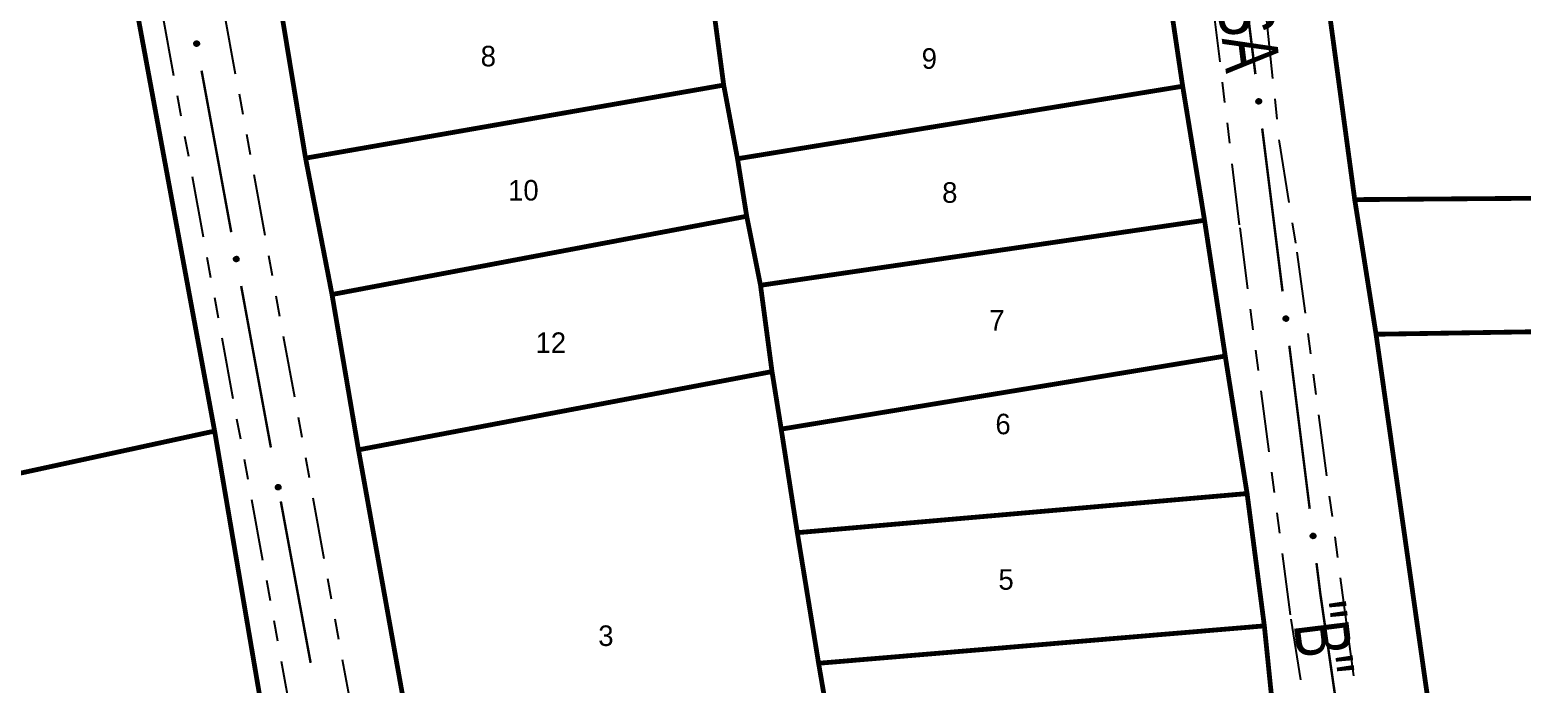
# Model space of a CAD drawing. Extents: x 205807 to 207855, y 4874692 to 4876446.
# Drawn here: x 206011.1 to 206120.2, y 4875385.5 to 4875433.3 of the extents above; entities that cross this region are included whole.
import ezdxf
from ezdxf.enums import TextEntityAlignment as Align

# ---------------------------------------------------------------- set-up
doc = ezdxf.new("R2010")
doc.units = 0
doc.header["$LTSCALE"] = 1.5
doc.header["$MEASUREMENT"] = 0
doc.linetypes.add('TRACO_25', pattern=[8, 3, -1, 1, -1, 1, -1])
for name, color, linetype in [('CD_MALHA_LOTES', 7, 'CONTINUOUS'), ('RU-QUADRA', 210, 'CONTINUOUS'), ('SV-EIXO-RUA-N-PAV', 6, 'CONTINUOUS'), ('SV-RUA-NAO-PAV', 7, 'CONTINUOUS'), ('SV-TXT-RUA-N-PAV', 7, 'CONTINUOUS'), ('Th_NmrPort', 1, 'CONTINUOUS')]:
    doc.layers.add(name, color=color, linetype=linetype)
doc.styles.add('ARIAL', font='ARIAL.SHX')

msp = doc.modelspace()

# ---------------------------------------------------------------- linework, layer by layer
at = {"layer": 'CD_MALHA_LOTES', "linetype": 'Continuous', "const_width": 0.35, "flags": 128}
for points in [[(206009.587059, 4875485.162427), (206024.606296, 4875403.941893)], [(206102.602879, 4875460.129926), (206107.926642, 4875420.850944)], [(206093.839955, 4875439.307079), (206095.353151, 4875429.135038)], [(206031.252477, 4875423.880884), (206029.318949, 4875435.566122)], [(206061.810635, 4875429.219104), (206061.138103, 4875434.263092)], [(206031.252477, 4875423.880884), (206061.810635, 4875429.219104)], [(206062.819432, 4875423.838851), (206061.810635, 4875429.219104)], [(206062.819432, 4875423.838851), (206095.353151, 4875429.135038)], [(206095.353151, 4875429.135038), (206096.950414, 4875419.341296)], [(206033.186006, 4875413.919009), (206031.252477, 4875423.880884)], [(206063.491964, 4875419.635528), (206062.819432, 4875423.838851)], [(206107.926642, 4875420.850944), (206137.824114, 4875421.078178)], [(206109.484816, 4875411.014968), (206107.926642, 4875420.850944)], [(206033.186006, 4875413.919009), (206063.491964, 4875419.635528)], [(206064.500761, 4875414.591541), (206063.491964, 4875419.635528)], [(206064.500761, 4875414.591541), (206096.950414, 4875419.341296)], [(206096.950414, 4875419.341296), (206098.46361, 4875409.421454)], [(206065.341426, 4875408.286556), (206064.500761, 4875414.591541)], [(206035.119534, 4875402.570037), (206033.186006, 4875413.919009)], [(206109.484816, 4875411.014968), (206138.213658, 4875411.469436)], [(206116.886145, 4875358.881048), (206109.484816, 4875411.014968)], [(206066.013957, 4875404.083234), (206098.46361, 4875409.421454)], [(206098.46361, 4875409.421454), (206100.060873, 4875399.375512)], [(206035.119534, 4875402.570037), (206065.341426, 4875408.286556)], [(206066.013957, 4875404.083234), (206065.341426, 4875408.286556)], [(205986.256206, 4875395.630277), (206024.606296, 4875403.941893)], [(206024.606296, 4875403.941893), (206038.45899, 4875322.575542)], [(206067.190888, 4875396.517252), (206066.013957, 4875404.083234)], [(206040.415721, 4875373.104744), (206035.119534, 4875402.570037)], [(206067.190888, 4875396.517252), (206100.060873, 4875399.375512)], [(206100.060873, 4875399.375512), (206101.321869, 4875389.707869)], [(206068.746117, 4875386.97571), (206067.190888, 4875396.517252)], [(206068.746117, 4875386.97571), (206101.321869, 4875389.707869)], [(206101.321869, 4875389.707869), (206102.2466, 4875380.628692)], [(206070.34338, 4875377.644333), (206068.746117, 4875386.97571)]]:
    msp.add_lwpolyline(points, dxfattribs=at)
at = {"layer": 'RU-QUADRA', "linetype": 'Continuous', "const_width": 0.18, "flags": 128}
for points in [[(206138.234843, 4875578.084842), (206026.392565, 4875571.960493), (206003.171075, 4875570.538769), (206004.410526, 4875565.653871), (206005.577069, 4875558.69107), (206007.54561, 4875546.369463), (206009.368333, 4875532.261587), (206009.222515, 4875512.211635), (206009.295424, 4875496.536218), (206009.587059, 4875485.162427), (206024.606296, 4875403.941893), (206038.45899, 4875322.575542), (206045.020793, 4875282.402729), (206029.126649, 4875276.861651), (206013.961594, 4875315.867922), (205986.256206, 4875395.630277), (205953.082649, 4875491.578412), (205947.249935, 4875506.087286), (205935.438691, 4875533.063585), (205912.873381, 4875586.688094)], [(206102.2466, 4875380.628692), (206101.321869, 4875389.707869), (206100.060873, 4875399.375512), (206098.46361, 4875409.421454), (206096.950414, 4875419.341296), (206095.353151, 4875429.135038), (206093.839955, 4875439.307079), (206089.930864, 4875465.073448), (206078.834092, 4875468.183907), (206067.064788, 4875471.2103), (206053.403989, 4875474.825157), (206043.147881, 4875477.515284), (206031.714843, 4875480.45761), (206019.945539, 4875483.736202), (206027.259321, 4875446.284595), (206029.318949, 4875435.566122), (206031.252477, 4875423.880884), (206033.186006, 4875413.919009), (206035.119534, 4875402.570037), (206040.415721, 4875373.104744)]]:
    msp.add_lwpolyline(points, dxfattribs=at)
msp.add_lwpolyline([(206102.602879, 4875460.129926), (206107.926642, 4875420.850944), (206109.484816, 4875411.014968), (206116.886145, 4875358.881048), (206123.086381, 4875314.537999), (206150.549205, 4875326.938471), (206169.247299, 4875335.248735), (206180.414216, 4875340.182954), (206177.557563, 4875366.99654), (206171.974104, 4875416.273807), (206168.987603, 4875441.139674), (206154.899109, 4875445.294806), (206136.460711, 4875451.008113)], close=True, dxfattribs=at)
at = {"layer": 'SV-EIXO-RUA-N-PAV', "const_width": 0.18}
for points in [[(206100.666889, 4875430.019744), (206099.178472, 4875441.927078)], [(206023.651388, 4875430.27513), (206025.822934, 4875418.473249)], [(206102.651445, 4875414.143298), (206101.163028, 4875426.050632)], [(206026.546782, 4875414.539289), (206028.718328, 4875402.737408)], [(206104.636, 4875398.266852), (206103.147584, 4875410.174186)], [(206029.442958, 4875398.803592), (206031.623436, 4875387.003359)], [(206105.40801, 4875392.090773), (206105.132139, 4875394.29774)], [(206105.519345, 4875391.322945), (206105.40801, 4875392.090773)], [(206106.810839, 4875382.416091), (206105.519345, 4875391.322945)]]:
    msp.add_lwpolyline(points, dxfattribs=at)
at = {"layer": 'SV-EIXO-RUA-N-PAV'}
for points in [[(206023.371726, 4875432.403339), (206023.412386, 4875432.376158), (206023.441773, 4875432.344483), (206023.458679, 4875432.31101), (206023.465906, 4875432.277535), (206023.469443, 4875432.242456), (206023.465205, 4875432.206302), (206023.451614, 4875432.167217), (206023.424634, 4875432.126238), (206023.390207, 4875432.098267), (206023.358277, 4875432.079936), (206023.323806, 4875432.07039), (206023.28967, 4875432.067526), (206023.252261, 4875432.073169), (206023.212787, 4875432.08733), (206023.172238, 4875432.115456), (206023.143641, 4875432.146707), (206023.128138, 4875432.179513), (206023.118761, 4875432.21423), (206023.11558, 4875432.250086), (206023.119944, 4875432.285551), (206023.134273, 4875432.32527), (206023.162564, 4875432.364924), (206023.193407, 4875432.393803), (206023.225987, 4875432.409762), (206023.260374, 4875432.418224), (206023.295514, 4875432.422199), (206023.332034, 4875432.419452), (206023.371726, 4875432.403339)], [(206100.823549, 4875427.878963), (206100.784522, 4875427.90844), (206100.757007, 4875427.941754), (206100.742056, 4875427.976146), (206100.736768, 4875428.009981), (206100.735258, 4875428.045206), (206100.74157, 4875428.081055), (206100.757389, 4875428.119293), (206100.786684, 4875428.15865), (206100.822664, 4875428.184593), (206100.855596, 4875428.201055), (206100.89056, 4875428.2086), (206100.924804, 4875428.209495), (206100.961826, 4875428.201706), (206101.000419, 4875428.185297), (206101.039282, 4875428.154882), (206101.066032, 4875428.122036), (206101.07962, 4875428.088392), (206101.086983, 4875428.053193), (206101.088094, 4875428.017213), (206101.081695, 4875427.982058), (206101.065103, 4875427.94323), (206101.034576, 4875427.905271), (206101.002121, 4875427.878216), (206100.968676, 4875427.86416), (206100.93386, 4875427.857691), (206100.898548, 4875427.855746), (206100.862247, 4875427.860591), (206100.823549, 4875427.878963)], [(206026.26712, 4875416.667498), (206026.30778, 4875416.640317), (206026.337167, 4875416.608642), (206026.354074, 4875416.575169), (206026.361301, 4875416.541694), (206026.364837, 4875416.506615), (206026.3606, 4875416.470461), (206026.347008, 4875416.431376), (206026.320029, 4875416.390398), (206026.285602, 4875416.362426), (206026.253672, 4875416.344095), (206026.2192, 4875416.334549), (206026.185065, 4875416.331685), (206026.147656, 4875416.337328), (206026.108182, 4875416.351489), (206026.067633, 4875416.379615), (206026.039035, 4875416.410866), (206026.023533, 4875416.443673), (206026.014156, 4875416.478389), (206026.010974, 4875416.514245), (206026.015339, 4875416.54971), (206026.029668, 4875416.589429), (206026.057959, 4875416.629083), (206026.088802, 4875416.657962), (206026.121382, 4875416.673921), (206026.155768, 4875416.682383), (206026.190909, 4875416.686358), (206026.227429, 4875416.683611), (206026.26712, 4875416.667498)], [(206102.808105, 4875412.002517), (206102.769077, 4875412.031994), (206102.741563, 4875412.065308), (206102.726612, 4875412.0997), (206102.721324, 4875412.133535), (206102.719813, 4875412.16876), (206102.726125, 4875412.204609), (206102.741945, 4875412.242847), (206102.771239, 4875412.282204), (206102.807219, 4875412.308147), (206102.840152, 4875412.324609), (206102.875116, 4875412.332154), (206102.90936, 4875412.333049), (206102.946381, 4875412.32526), (206102.984975, 4875412.308851), (206103.023837, 4875412.278436), (206103.050588, 4875412.24559), (206103.064176, 4875412.211946), (206103.071539, 4875412.176747), (206103.07265, 4875412.140767), (206103.066251, 4875412.105612), (206103.049659, 4875412.066784), (206103.019131, 4875412.028825), (206102.986677, 4875412.00177), (206102.953232, 4875411.987714), (206102.918415, 4875411.981245), (206102.883104, 4875411.9793), (206102.846803, 4875411.984145), (206102.808105, 4875412.002517)], [(206029.334434, 4875399.996713), (206029.375115, 4875399.969563), (206029.404526, 4875399.937911), (206029.421458, 4875399.90445), (206029.42871, 4875399.870981), (206029.432273, 4875399.835904), (206029.428063, 4875399.799747), (206029.414501, 4875399.760652), (206029.387552, 4875399.719653), (206029.353147, 4875399.691655), (206029.321231, 4875399.6733), (206029.286766, 4875399.663729), (206029.252633, 4875399.660838), (206029.21522, 4875399.666454), (206029.175735, 4875399.680584), (206029.135164, 4875399.70868), (206029.106543, 4875399.739909), (206029.091016, 4875399.772704), (206029.081612, 4875399.807413), (206029.078404, 4875399.843267), (206029.082742, 4875399.878735), (206029.09704, 4875399.918465), (206029.125302, 4875399.958141), (206029.156123, 4875399.987042), (206029.188691, 4875400.003026), (206029.223071, 4875400.011514), (206029.258209, 4875400.015516), (206029.294731, 4875400.012797), (206029.334434, 4875399.996713)], [(206104.792661, 4875396.126071), (206104.753633, 4875396.155548), (206104.726119, 4875396.188862), (206104.711167, 4875396.223253), (206104.70588, 4875396.257089), (206104.704369, 4875396.292314), (206104.710681, 4875396.328163), (206104.726501, 4875396.366401), (206104.755795, 4875396.405758), (206104.791775, 4875396.431701), (206104.824708, 4875396.448163), (206104.859672, 4875396.455708), (206104.893915, 4875396.456603), (206104.930937, 4875396.448814), (206104.969531, 4875396.432405), (206105.008393, 4875396.40199), (206105.035144, 4875396.369144), (206105.048732, 4875396.3355), (206105.056094, 4875396.300301), (206105.057206, 4875396.264321), (206105.050807, 4875396.229166), (206105.034215, 4875396.190338), (206105.003687, 4875396.152379), (206104.971232, 4875396.125324), (206104.937788, 4875396.111267), (206104.902971, 4875396.104799), (206104.86766, 4875396.102854), (206104.831358, 4875396.107699), (206104.792661, 4875396.126071)]]:
    msp.add_lwpolyline(points, close=True, dxfattribs=at)
for points in [[(206023.11558, 4875432.250086), (206023.143641, 4875432.146707)], [(206023.119172, 4875432.263665), (206023.156297, 4875432.137303)], [(206023.119944, 4875432.285551), (206023.172238, 4875432.115456)], [(206023.130445, 4875432.300425), (206023.190652, 4875432.108939)], [(206023.134273, 4875432.32527), (206023.212787, 4875432.08733)], [(206023.150618, 4875432.341598), (206023.23147, 4875432.083151)], [(206023.162564, 4875432.364924), (206023.252261, 4875432.073169)], [(206023.177393, 4875432.377048), (206023.269078, 4875432.074809)], [(206023.193407, 4875432.393803), (206023.28967, 4875432.067526)], [(206023.209569, 4875432.39823), (206023.305699, 4875432.071835)], [(206023.225987, 4875432.409762), (206023.323806, 4875432.07039)], [(206023.243226, 4875432.41136), (206023.338153, 4875432.07642)], [(206023.260374, 4875432.418224), (206023.358277, 4875432.079936)], [(206023.279707, 4875432.416685), (206023.375096, 4875432.094316)], [(206023.295514, 4875432.422199), (206023.390207, 4875432.098267)], [(206023.314491, 4875432.416148), (206023.407025, 4875432.116841)], [(206023.332034, 4875432.419452), (206023.424634, 4875432.126238)], [(206023.350264, 4875432.410243), (206023.435636, 4875432.149854)], [(206023.371726, 4875432.403339), (206023.451614, 4875432.167217)], [(206023.393272, 4875432.387633), (206023.456657, 4875432.193957)], [(206023.412386, 4875432.376158), (206023.465205, 4875432.206302)], [(206023.429216, 4875432.358174), (206023.464752, 4875432.232907)], [(206023.441773, 4875432.344483), (206023.469443, 4875432.242456)], [(206100.757007, 4875427.941754), (206100.735258, 4875428.045206)], [(206100.768755, 4875427.927363), (206100.740491, 4875428.054469)], [(206100.784522, 4875427.90844), (206100.74157, 4875428.081055)], [(206100.802943, 4875427.895883), (206100.750815, 4875428.092888)], [(206100.823549, 4875427.878963), (206100.757389, 4875428.119293)], [(206100.844578, 4875427.870834), (206100.77434, 4875428.135708)], [(206100.862247, 4875427.860591), (206100.786684, 4875428.15865)], [(206100.879951, 4875427.86288), (206100.804805, 4875428.167019)], [(206100.898548, 4875427.855746), (206100.822664, 4875428.184593)], [(206100.914647, 4875427.860341), (206100.837978, 4875428.187667)], [(206100.93386, 4875427.857691), (206100.855596, 4875428.201055)], [(206100.951374, 4875427.863557), (206100.875889, 4875428.203407)], [(206100.968676, 4875427.86416), (206100.89056, 4875428.2086)], [(206100.985731, 4875427.874727), (206100.908554, 4875428.206115)], [(206101.002121, 4875427.878216), (206100.924804, 4875428.209495)], [(206101.019073, 4875427.894021), (206100.944942, 4875428.201038)], [(206101.034576, 4875427.905271), (206100.961826, 4875428.201706)], [(206101.047845, 4875427.927871), (206100.982008, 4875428.190544)], [(206101.065103, 4875427.94323), (206101.000419, 4875428.185297)], [(206101.070355, 4875427.967814), (206101.021273, 4875428.162449)], [(206101.081695, 4875427.982058), (206101.039282, 4875428.154882)], [(206101.083726, 4875428.003863), (206101.053938, 4875428.132154)], [(206101.088094, 4875428.017213), (206101.066032, 4875428.122036)], [(206026.010974, 4875416.514245), (206026.039035, 4875416.410866)], [(206026.014567, 4875416.527824), (206026.051692, 4875416.401462)], [(206026.015339, 4875416.54971), (206026.067633, 4875416.379615)], [(206026.02584, 4875416.564584), (206026.086047, 4875416.373098)], [(206026.029668, 4875416.589429), (206026.108182, 4875416.351489)], [(206026.046012, 4875416.605757), (206026.126865, 4875416.34731)], [(206026.057959, 4875416.629083), (206026.147656, 4875416.337328)], [(206026.072788, 4875416.641207), (206026.164473, 4875416.338968)], [(206026.088802, 4875416.657962), (206026.185065, 4875416.331685)], [(206026.104964, 4875416.662389), (206026.201093, 4875416.335994)], [(206026.121382, 4875416.673921), (206026.2192, 4875416.334549)], [(206026.138621, 4875416.675519), (206026.233548, 4875416.340579)], [(206026.155768, 4875416.682383), (206026.253672, 4875416.344095)], [(206026.175102, 4875416.680844), (206026.270491, 4875416.358476)], [(206026.190909, 4875416.686358), (206026.285602, 4875416.362426)], [(206026.209886, 4875416.680307), (206026.302419, 4875416.381)], [(206026.227429, 4875416.683611), (206026.320029, 4875416.390398)], [(206026.245658, 4875416.674402), (206026.331031, 4875416.414013)], [(206026.26712, 4875416.667498), (206026.347008, 4875416.431376)], [(206026.288666, 4875416.651793), (206026.352052, 4875416.458116)], [(206026.30778, 4875416.640317), (206026.3606, 4875416.470461)], [(206026.32461, 4875416.622333), (206026.360146, 4875416.497066)], [(206026.337167, 4875416.608642), (206026.364837, 4875416.506615)], [(206102.986677, 4875412.00177), (206102.90936, 4875412.333049)], [(206102.741563, 4875412.065308), (206102.719813, 4875412.16876)], [(206102.753311, 4875412.050917), (206102.725046, 4875412.178023)], [(206102.769077, 4875412.031994), (206102.726125, 4875412.204609)], [(206102.787499, 4875412.019437), (206102.73537, 4875412.216442)], [(206102.808105, 4875412.002517), (206102.741945, 4875412.242847)], [(206102.829134, 4875411.994388), (206102.758896, 4875412.259262)], [(206102.846803, 4875411.984145), (206102.771239, 4875412.282204)], [(206102.864507, 4875411.986434), (206102.789361, 4875412.290573)], [(206102.883104, 4875411.9793), (206102.807219, 4875412.308147)], [(206102.899203, 4875411.983895), (206102.822533, 4875412.311221)], [(206102.918415, 4875411.981245), (206102.840152, 4875412.324609)], [(206102.93593, 4875411.987111), (206102.860445, 4875412.326961)], [(206102.953232, 4875411.987714), (206102.875116, 4875412.332154)], [(206102.970287, 4875411.998281), (206102.89311, 4875412.329669)], [(206103.003629, 4875412.017575), (206102.929498, 4875412.324592)], [(206103.019131, 4875412.028825), (206102.946381, 4875412.32526)], [(206103.032401, 4875412.051425), (206102.966563, 4875412.314098)], [(206103.049659, 4875412.066784), (206102.984975, 4875412.308851)], [(206103.054911, 4875412.091368), (206103.005829, 4875412.286003)], [(206103.066251, 4875412.105612), (206103.023837, 4875412.278436)], [(206103.068282, 4875412.127417), (206103.038494, 4875412.255708)], [(206103.07265, 4875412.140767), (206103.050588, 4875412.24559)], [(206029.078404, 4875399.843267), (206029.106543, 4875399.739909)], [(206029.081986, 4875399.856849), (206029.119207, 4875399.730515)], [(206029.082742, 4875399.878735), (206029.135164, 4875399.70868)], [(206029.093231, 4875399.893617), (206029.153583, 4875399.702176)], [(206029.09704, 4875399.918465), (206029.175735, 4875399.680584)], [(206029.113373, 4875399.934805), (206029.194421, 4875399.676419)], [(206029.125302, 4875399.958141), (206029.21522, 4875399.666454)], [(206029.140122, 4875399.970275), (206029.232035, 4875399.668106)], [(206029.156123, 4875399.987042), (206029.252633, 4875399.660838)], [(206029.172281, 4875399.991482), (206029.268658, 4875399.66516)], [(206029.188691, 4875400.003026), (206029.286766, 4875399.663729)], [(206029.205929, 4875400.004637), (206029.301109, 4875399.669769)], [(206029.223071, 4875400.011514), (206029.321231, 4875399.6733)], [(206029.242405, 4875400.00999), (206029.338038, 4875399.687694)], [(206029.258209, 4875400.015516), (206029.353147, 4875399.691655)], [(206029.27719, 4875400.009479), (206029.36995, 4875399.710242)], [(206029.294731, 4875400.012797), (206029.387552, 4875399.719653)], [(206029.312967, 4875400.003602), (206029.398536, 4875399.743276)], [(206029.334434, 4875399.996713), (206029.414501, 4875399.760652)], [(206029.355992, 4875399.981024), (206029.419524, 4875399.787396)], [(206029.375115, 4875399.969563), (206029.428063, 4875399.799747)], [(206029.391958, 4875399.951592), (206029.427589, 4875399.826352)], [(206029.404526, 4875399.937911), (206029.432273, 4875399.835904)], [(206104.726119, 4875396.188862), (206104.704369, 4875396.292314)], [(206104.737867, 4875396.174471), (206104.709602, 4875396.301577)], [(206104.753633, 4875396.155548), (206104.710681, 4875396.328163)], [(206104.772055, 4875396.142991), (206104.719926, 4875396.339996)], [(206104.792661, 4875396.126071), (206104.726501, 4875396.366401)], [(206104.81369, 4875396.117942), (206104.743452, 4875396.382816)], [(206104.831358, 4875396.107699), (206104.755795, 4875396.405758)], [(206104.849063, 4875396.109988), (206104.773916, 4875396.414127)], [(206104.86766, 4875396.102854), (206104.791775, 4875396.431701)], [(206104.883758, 4875396.107449), (206104.807089, 4875396.434775)], [(206104.902971, 4875396.104799), (206104.824708, 4875396.448163)], [(206104.920485, 4875396.110665), (206104.845001, 4875396.450515)], [(206104.937788, 4875396.111267), (206104.859672, 4875396.455708)], [(206104.954843, 4875396.121835), (206104.877665, 4875396.453223)], [(206104.971232, 4875396.125324), (206104.893915, 4875396.456603)], [(206104.988185, 4875396.141129), (206104.914054, 4875396.448146)], [(206105.003687, 4875396.152379), (206104.930937, 4875396.448814)], [(206105.016957, 4875396.174979), (206104.951119, 4875396.437652)], [(206105.034215, 4875396.190338), (206104.969531, 4875396.432405)], [(206105.039467, 4875396.214922), (206104.990385, 4875396.409557)], [(206105.050807, 4875396.229166), (206105.008393, 4875396.40199)], [(206105.052837, 4875396.250971), (206105.02305, 4875396.379262)], [(206105.057206, 4875396.264321), (206105.035144, 4875396.369144)]]:
    msp.add_lwpolyline(points, dxfattribs=at)
at = {"layer": 'SV-RUA-NAO-PAV', "linetype": 'TRACO_25'}
for points in [[(206114.731526, 4875307.648622, 9.854345), (206114.654502, 4875313.597247, 9.690603), (206107.718045, 4875362.049411, 9.125692), (206103.223212, 4875390.525043, 8.822769), (206099.516413, 4875419.009249, 8.315168), (206096.846662, 4875441.185529, 8.094116), (206096.288532, 4875448.595761, 8.094116), (206095.784719, 4875453.959151, 7.971309), (206095.397938, 4875458.103203, 7.815754), (206094.626778, 4875462.911719, 7.74207), (206093.148606, 4875465.998991, 7.758444), (206091.229424, 4875467.760657, 7.823941), (206069.772239, 4875474.442198, 7.823941), (206047.674473, 4875479.728334, 7.62745), (206016.309398, 4875487.505557, 6.677745), (206016.682102, 4875481.697497, 7.340901), (206036.262642, 4875374.548066, 9.551422), (206052.725156, 4875280.804539, 10.648496)], [(206046.527418, 4875278.274575, 10.804051), (206047.068983, 4875280.196422, 10.632122), (206047.370096, 4875282.861015, 10.501128), (206047.206502, 4875286.103234, 10.476566), (206041.909406, 4875320.414822, 10.149082), (206032.482905, 4875370.888773, 9.453177), (206012.91937, 4875477.225881, 7.005229)], [(206177.84764, 4875334.896396, 9.011073), (206179.501586, 4875336.592883, 8.790021), (206180.906515, 4875338.960533, 8.699963), (206181.221985, 4875342.381419, 8.339729), (206178.81398, 4875365.391309, 8.306981), (206176.067159, 4875391.629128, 7.856689), (206170.56687, 4875441.437426, 7.447334), (206169.895634, 4875443.004317, 7.447334), (206168.232474, 4875444.922842, 7.447334), (206156.562194, 4875449.37917, 7.447334), (206104.648355, 4875463.964822, 7.897625), (206101.717986, 4875463.801059, 7.995871), (206100.060527, 4875462.630123, 7.995871), (206098.75623, 4875459.927114, 7.995871), (206100.199387, 4875446.114826, 8.1678), (206102.406066, 4875425.080579, 8.1678), (206103.702036, 4875417.019419, 8.446162), (206107.218683, 4875390.519623, 8.699963), (206111.046736, 4875363.196795, 8.937388), (206119.219824, 4875313.212279, 9.67423), (206121.273908, 4875310.462018, 9.821597)]]:
    msp.add_polyline3d(points, dxfattribs=at)

# ---------------------------------------------------------------- texts
at = {"layer": 'SV-TXT-RUA-N-PAV', "style": 'ARIAL', "width": 0.7}
for s, rotation, p in [('TRAVESSA                                                  "A"', 280, (206016.970559, 4875456.847532)), ('TRAVESSA                                    "B"', 277, (206095.979887, 4875450.732481))]:
    msp.add_text(s, height=4, rotation=rotation, dxfattribs=at).set_placement(p)
at = {"layer": 'Th_NmrPort', "color": 1}
for s, p in [('8', (206044.051341, 4875431.337121)), ('9', (206076.27863, 4875431.160565)), ('10', (206046.056056, 4875421.536293)), ('8', (206077.775615, 4875421.37177)), ('7', (206081.222435, 4875412.031277)), ('12', (206048.060771, 4875410.398986)), ('6', (206081.667927, 4875404.457909)), ('5', (206081.890674, 4875393.097857)), ('3', (206052.645025, 4875388.990206))]:
    msp.add_text(s, height=1.5, dxfattribs=at).set_placement(p, align=Align.MIDDLE_LEFT)

doc.saveas('drawing.dxf')
